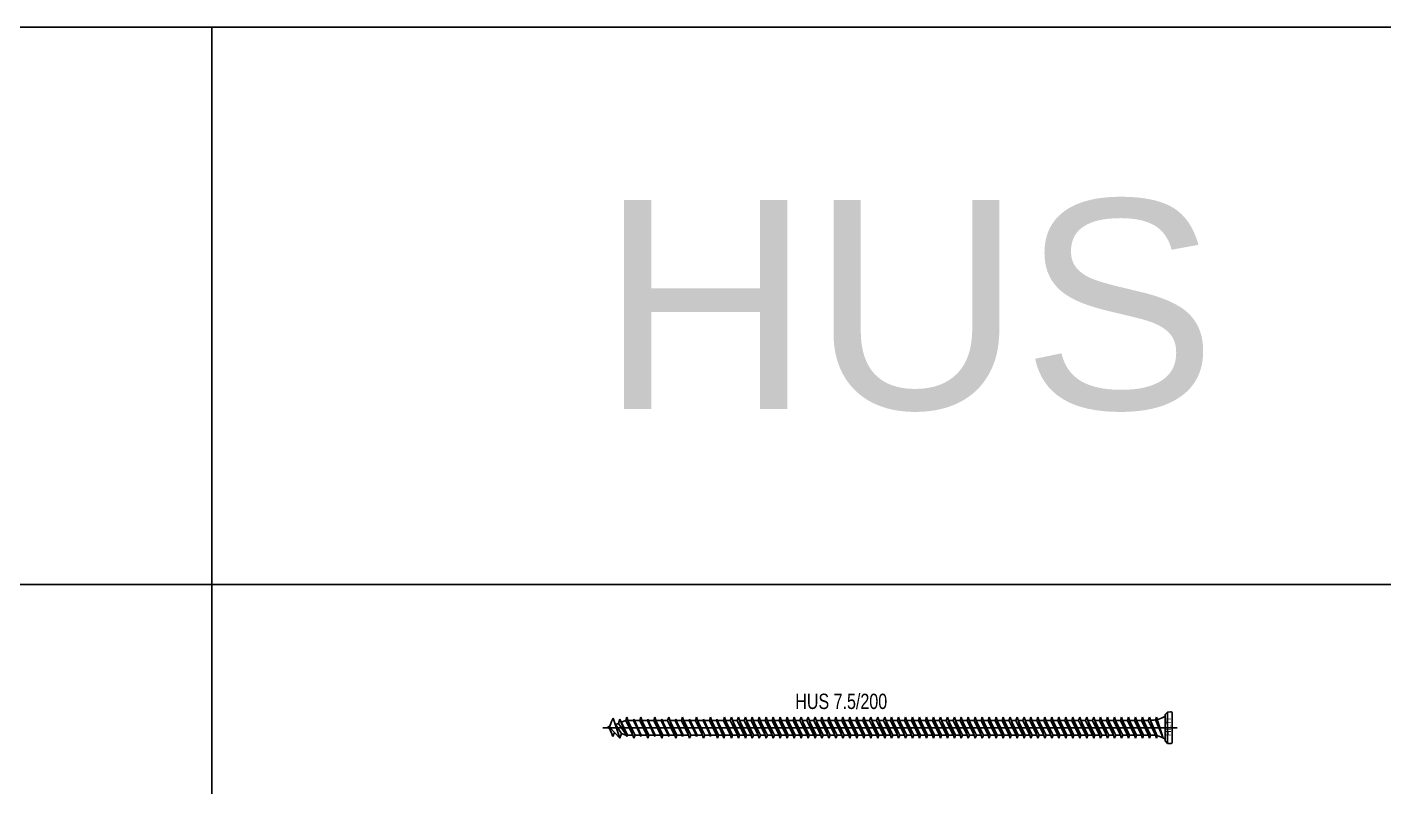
# Model space of a CAD drawing. Header units: millimetres. Extents: x 296 to 4896, y 152 to 3333.
# Drawn here: x 1429.5 to 1916.4, y 3060.7 to 3333.3 of the extents above; entities that cross this region are included whole.
import ezdxf

# ---------------------------------------------------------------- set-up
doc = ezdxf.new("R2010")
doc.units = ezdxf.units.MM
doc.linetypes.add('DASHED', pattern=[0.25, 0.15625, -0.09375])
for name, color, linetype in [('1', 1, 'DASHED'), ('2', 3, 'Continuous'), ('3', 4, 'Continuous')]:
    doc.layers.add(name, color=color, linetype=linetype)
doc.styles.get("Standard").update_dxf_attribs({"font": 'arial.ttf'})

# ---------------------------------------------------------------- blocks, each defined once
blk = doc.blocks.new('HUS 7.5-200')
at = {"layer": '1'}
blk.add_line((1.8, 0), (-204.24, 0), dxfattribs=at)
at = {"layer": '2'}
for p, q in [((-1.64, 5.61), (-2.5, 4.75)), ((-0.54, 5.7), (-1.64, 5.61)), ((-1.64, -5.61), (-1.64, 5.61)), ((0, -5.2), (0, 5.2)), ((-202.15, 0.61), (-202.5, 0)), ((-202.14, 0.15), (-202.5, 0)), ((-201.96, -0.22), (-202.5, 0)), ((-202.26, 0.41), (-200.94, -2.39)), ((-200.65, -3.1), (-202.15, 0.61)), ((-201.93, 0.24), (-201.99, 0.21)), ((-201.19, 2.26), (-201.93, 0.24)), ((-201.93, 0.24), (-198.15, -3.75)), ((-200.54, 3.4), (-201.19, 2.26)), ((-198.15, -3.75), (-200.54, 3.4)), ((-198.71, 1.57), (-199.78, 1.13)), ((-197.54, -2.06), (-199.78, 1.13)), ((-198.15, 3.1), (-198.71, 1.57)), ((-198.71, 1.57), (-195.83, -2.65)), ((-195.65, -3.1), (-198.15, 3.1)), ((-195.49, -2.65), (-197.87, 2.39)), ((-196.1, 2.65), (-197.68, 2)), ((-196.05, 2.65), (-196.1, 2.65)), ((-195.65, 3.75), (-196.05, 2.65)), ((-193.52, -2.65), (-196.05, 2.65)), ((-193.15, -3.75), (-195.65, 3.75)), ((-192.75, -2.65), (-195.29, 2.65)), ((-193.32, 2.65), (-195.29, 2.65)), ((-193.15, 3.1), (-193.32, 2.65)), ((-193.32, 2.65), (-190.94, -2.39)), ((-190.65, -3.1), (-193.15, 3.1)), ((-191.05, 2.65), (-192.97, 2.65)), ((-190.49, -2.65), (-192.87, 2.39)), ((-190.65, 3.75), (-191.05, 2.65)), ((-188.52, -2.65), (-191.05, 2.65)), ((-188.15, -3.75), (-190.65, 3.75)), ((-187.75, -2.65), (-190.29, 2.65)), ((-188.32, 2.65), (-190.29, 2.65)), ((-188.15, 3.1), (-188.32, 2.65)), ((-188.32, 2.65), (-185.94, -2.39)), ((-185.65, -3.1), (-188.15, 3.1)), ((-186.05, 2.65), (-187.97, 2.65)), ((-185.49, -2.65), (-187.87, 2.39)), ((-185.65, 3.75), (-186.05, 2.65)), ((-183.52, -2.65), (-186.05, 2.65)), ((-183.15, -3.75), (-185.65, 3.75)), ((-183.32, 2.65), (-185.29, 2.65)), ((-182.75, -2.65), (-185.29, 2.65)), ((-183.15, 3.1), (-183.32, 2.65)), ((-183.32, 2.65), (-180.94, -2.39)), ((-180.65, -3.1), (-183.15, 3.1)), ((-181.05, 2.65), (-182.97, 2.65)), ((-180.49, -2.65), (-182.87, 2.39)), ((-180.65, 3.75), (-181.05, 2.65)), ((-180.65, 3.75), (-181.05, 2.65)), ((-178.52, -2.65), (-181.05, 2.65)), ((-178.52, -2.65), (-181.05, 2.65)), ((-178.15, -3.75), (-180.65, 3.75)), ((-178.15, -3.75), (-180.65, 3.75)), ((-177.75, -2.65), (-180.29, 2.65)), ((-177.75, -2.65), (-180.29, 2.65)), ((-178.32, 2.65), (-180.29, 2.65)), ((-178.15, 3.1), (-178.32, 2.65)), ((-178.32, 2.65), (-175.94, -2.39)), ((-175.65, -3.1), (-178.15, 3.1)), ((-176.05, 2.65), (-177.97, 2.65)), ((-175.49, -2.65), (-177.87, 2.39)), ((-175.65, 3.75), (-176.05, 2.65)), ((-173.52, -2.65), (-176.05, 2.65)), ((-173.15, -3.75), (-175.65, 3.75)), ((-172.75, -2.65), (-175.29, 2.65)), ((-173.32, 2.65), (-175.29, 2.65)), ((-173.15, 3.1), (-173.32, 2.65)), ((-173.32, 2.65), (-170.94, -2.39)), ((-170.65, -3.1), (-173.15, 3.1)), ((-171.05, 2.65), (-172.97, 2.65)), ((-170.49, -2.65), (-172.87, 2.39)), ((-170.65, 3.75), (-171.05, 2.65)), ((-168.52, -2.65), (-171.05, 2.65)), ((-168.15, -3.75), (-170.65, 3.75)), ((-167.75, -2.65), (-170.29, 2.65)), ((-168.32, 2.65), (-170.29, 2.65)), ((-168.15, 3.1), (-168.32, 2.65)), ((-168.32, 2.65), (-165.94, -2.39)), ((-165.65, -3.1), (-168.15, 3.1)), ((-166.05, 2.65), (-167.97, 2.65)), ((-165.49, -2.65), (-167.87, 2.39)), ((-165.65, 3.75), (-166.05, 2.65)), ((-163.52, -2.65), (-166.05, 2.65)), ((-163.15, -3.75), (-165.65, 3.75)), ((-162.75, -2.65), (-165.29, 2.65)), ((-163.55, 2.65), (-165.29, 2.65)), ((-163.39, 3.1), (-163.55, 2.65)), ((-163.55, 2.65), (-161.48, -2.14)), ((-160.89, -3.75), (-163.39, 3.1)), ((-161.05, 2.65), (-163.22, 2.65)), ((-160.49, -2.65), (-163.21, 2.65)), ((-160.65, 3.75), (-161.05, 2.65)), ((-158.52, -2.65), (-161.05, 2.65)), ((-158.15, -3.75), (-160.65, 3.75)), ((-157.75, -2.65), (-160.29, 2.65)), ((-158.55, 2.65), (-160.29, 2.65)), ((-158.15, 3.75), (-158.55, 2.65)), ((-156.02, -2.65), (-158.55, 2.65)), ((-155.65, -3.75), (-158.15, 3.75)), ((-155.25, -2.65), (-157.79, 2.65)), ((-156.05, 2.65), (-157.79, 2.65)), ((-155.65, 3.75), (-156.05, 2.65)), ((-153.52, -2.65), (-156.05, 2.65)), ((-153.15, -3.75), (-155.65, 3.75)), ((-152.75, -2.65), (-155.29, 2.65)), ((-153.55, 2.65), (-155.29, 2.65)), ((-153.15, 3.75), (-153.55, 2.65)), ((-151.02, -2.65), (-153.55, 2.65)), ((-150.65, -3.75), (-153.15, 3.75)), ((-150.25, -2.65), (-152.79, 2.65)), ((-151.05, 2.65), (-152.79, 2.65)), ((-150.65, 3.75), (-151.05, 2.65)), ((-148.52, -2.65), (-151.05, 2.65)), ((-148.15, -3.75), (-150.65, 3.75)), ((-147.75, -2.65), (-150.29, 2.65)), ((-148.55, 2.65), (-150.29, 2.65)), ((-148.15, 3.75), (-148.55, 2.65)), ((-146.02, -2.65), (-148.55, 2.65)), ((-145.65, -3.75), (-148.15, 3.75)), ((-145.25, -2.65), (-147.79, 2.65)), ((-146.05, 2.65), (-147.79, 2.65)), ((-145.65, 3.75), (-146.05, 2.65)), ((-143.52, -2.65), (-146.05, 2.65)), ((-143.15, -3.75), (-145.65, 3.75)), ((-142.75, -2.65), (-145.29, 2.65)), ((-143.55, 2.65), (-145.29, 2.65)), ((-143.15, 3.75), (-143.55, 2.65)), ((-141.02, -2.65), (-143.55, 2.65)), ((-140.65, -3.75), (-143.15, 3.75)), ((-140.25, -2.65), (-142.79, 2.65)), ((-141.05, 2.65), (-142.79, 2.65)), ((-140.65, 3.75), (-141.05, 2.65)), ((-138.52, -2.65), (-141.05, 2.65)), ((-138.15, -3.75), (-140.65, 3.75)), ((-137.75, -2.65), (-140.29, 2.65)), ((-138.55, 2.65), (-140.29, 2.65)), ((-138.15, 3.75), (-138.55, 2.65)), ((-136.02, -2.65), (-138.55, 2.65)), ((-135.65, -3.75), (-138.15, 3.75)), ((-135.25, -2.65), (-137.79, 2.65)), ((-136.05, 2.65), (-137.79, 2.65)), ((-135.65, 3.75), (-136.05, 2.65)), ((-133.52, -2.65), (-136.05, 2.65)), ((-133.15, -3.75), (-135.65, 3.75)), ((-132.75, -2.65), (-135.29, 2.65)), ((-133.55, 2.65), (-135.29, 2.65)), ((-133.15, 3.75), (-133.55, 2.65)), ((-131.02, -2.65), (-133.55, 2.65)), ((-130.65, -3.75), (-133.15, 3.75)), ((-130.25, -2.65), (-132.79, 2.65)), ((-131.05, 2.65), (-132.79, 2.65)), ((-130.65, 3.75), (-131.05, 2.65)), ((-128.52, -2.65), (-131.05, 2.65)), ((-128.15, -3.75), (-130.65, 3.75)), ((-127.75, -2.65), (-130.29, 2.65)), ((-128.55, 2.65), (-130.29, 2.65)), ((-128.15, 3.75), (-128.55, 2.65)), ((-126.02, -2.65), (-128.55, 2.65)), ((-125.65, -3.75), (-128.15, 3.75)), ((-125.25, -2.65), (-127.79, 2.65)), ((-126.05, 2.65), (-127.79, 2.65)), ((-125.65, 3.75), (-126.05, 2.65)), ((-123.52, -2.65), (-126.05, 2.65)), ((-123.15, -3.75), (-125.65, 3.75)), ((-122.75, -2.65), (-125.29, 2.65)), ((-123.55, 2.65), (-125.29, 2.65)), ((-123.15, 3.75), (-123.55, 2.65)), ((-121.02, -2.65), (-123.55, 2.65)), ((-120.65, -3.75), (-123.15, 3.75)), ((-120.25, -2.65), (-122.79, 2.65)), ((-121.05, 2.65), (-122.79, 2.65)), ((-120.65, 3.75), (-121.05, 2.65)), ((-118.52, -2.65), (-121.05, 2.65)), ((-118.15, -3.75), (-120.65, 3.75)), ((-117.75, -2.65), (-120.29, 2.65)), ((-118.55, 2.65), (-120.29, 2.65)), ((-118.15, 3.75), (-118.55, 2.65)), ((-116.02, -2.65), (-118.55, 2.65)), ((-115.65, -3.75), (-118.15, 3.75)), ((-115.25, -2.65), (-117.79, 2.65)), ((-116.05, 2.65), (-117.79, 2.65)), ((-115.65, 3.75), (-116.05, 2.65)), ((-113.52, -2.65), (-116.05, 2.65)), ((-113.15, -3.75), (-115.65, 3.75)), ((-112.75, -2.65), (-115.29, 2.65)), ((-113.55, 2.65), (-115.29, 2.65)), ((-113.15, 3.75), (-113.55, 2.65)), ((-111.02, -2.65), (-113.55, 2.65)), ((-110.65, -3.75), (-113.15, 3.75)), ((-110.25, -2.65), (-112.79, 2.65)), ((-12.79, 2.65), (-11.05, 2.65)), ((-10.65, 3.75), (-11.05, 2.65)), ((-8.52, -2.65), (-11.05, 2.65)), ((-8.15, -3.75), (-10.65, 3.75)), ((-8.55, 2.65), (-10.29, 2.65)), ((-7.75, -2.65), (-10.29, 2.65)), ((-8.15, 3.75), (-8.55, 2.65)), ((-6.02, -2.65), (-8.55, 2.65)), ((-5.65, -3.75), (-8.15, 3.75)), ((-7.79, 2.65), (-5.35, -2.91)), ((-5.65, 3.75), (-6, 2.78)), ((-6, 2.78), (-3.17, -3.69)), ((-3.17, -3.69), (-5.65, 3.75)), ((-2.5, 4.75), (-2.5, -4.75)), ((-200.13, -1.66), (-200.65, -3.1)), ((-197.54, -2.06), (-198.15, -3.75)), ((-196.1, -2.65), (-197.54, -2.06)), ((-195.83, -2.65), (-196.1, -2.65)), ((-195.49, -2.65), (-195.65, -3.1)), ((-193.52, -2.65), (-195.49, -2.65)), ((-192.75, -2.65), (-193.15, -3.75)), ((-190.82, -2.65), (-192.75, -2.65)), ((-190.49, -2.65), (-190.65, -3.1)), ((-188.52, -2.65), (-190.49, -2.65)), ((-187.75, -2.65), (-188.15, -3.75)), ((-185.82, -2.65), (-187.75, -2.65)), ((-185.49, -2.65), (-185.65, -3.1)), ((-183.52, -2.65), (-185.49, -2.65)), ((-182.75, -2.65), (-183.15, -3.75)), ((-180.83, -2.65), (-182.75, -2.65)), ((-180.49, -2.65), (-180.65, -3.1)), ((-178.52, -2.65), (-180.49, -2.65)), ((-177.75, -2.65), (-178.15, -3.75)), ((-177.75, -2.65), (-178.15, -3.75)), ((-175.83, -2.65), (-177.75, -2.65)), ((-175.49, -2.65), (-175.65, -3.1)), ((-173.52, -2.65), (-175.49, -2.65)), ((-172.75, -2.65), (-173.15, -3.75)), ((-170.83, -2.65), (-172.75, -2.65)), ((-170.49, -2.65), (-170.65, -3.1)), ((-168.52, -2.65), (-170.49, -2.65)), ((-167.75, -2.65), (-168.15, -3.75)), ((-165.83, -2.65), (-167.75, -2.65)), ((-165.49, -2.65), (-165.65, -3.1)), ((-163.52, -2.65), (-165.49, -2.65)), ((-162.75, -2.65), (-163.15, -3.75)), ((-161.29, -2.65), (-162.75, -2.65)), ((-160.49, -2.65), (-160.89, -3.75)), ((-158.52, -2.65), (-160.49, -2.65)), ((-157.75, -2.65), (-158.15, -3.75)), ((-156.02, -2.65), (-157.75, -2.65)), ((-155.25, -2.65), (-155.65, -3.75)), ((-153.52, -2.65), (-155.25, -2.65)), ((-152.75, -2.65), (-153.15, -3.75)), ((-151.02, -2.65), (-152.75, -2.65)), ((-150.25, -2.65), (-150.65, -3.75)), ((-148.52, -2.65), (-150.25, -2.65)), ((-147.75, -2.65), (-148.15, -3.75)), ((-146.02, -2.65), (-147.75, -2.65)), ((-145.25, -2.65), (-145.65, -3.75)), ((-143.52, -2.65), (-145.25, -2.65)), ((-142.75, -2.65), (-143.15, -3.75)), ((-141.02, -2.65), (-142.75, -2.65)), ((-140.25, -2.65), (-140.65, -3.75)), ((-138.52, -2.65), (-140.25, -2.65)), ((-137.75, -2.65), (-138.15, -3.75)), ((-136.02, -2.65), (-137.75, -2.65)), ((-135.25, -2.65), (-135.65, -3.75)), ((-133.52, -2.65), (-135.25, -2.65)), ((-132.75, -2.65), (-133.15, -3.75)), ((-131.02, -2.65), (-132.75, -2.65)), ((-130.25, -2.65), (-130.65, -3.75)), ((-128.52, -2.65), (-130.25, -2.65)), ((-127.75, -2.65), (-128.15, -3.75)), ((-126.02, -2.65), (-127.75, -2.65)), ((-125.25, -2.65), (-125.65, -3.75)), ((-123.52, -2.65), (-125.25, -2.65)), ((-122.75, -2.65), (-123.15, -3.75)), ((-121.02, -2.65), (-122.75, -2.65)), ((-120.25, -2.65), (-120.65, -3.75)), ((-118.52, -2.65), (-120.25, -2.65)), ((-117.75, -2.65), (-118.15, -3.75)), ((-116.02, -2.65), (-117.75, -2.65)), ((-115.25, -2.65), (-115.65, -3.75)), ((-113.52, -2.65), (-115.25, -2.65)), ((-112.75, -2.65), (-113.15, -3.75)), ((-111.02, -2.65), (-112.75, -2.65)), ((-110.25, -2.65), (-110.65, -3.75)), ((-10.25, -2.65), (-8.52, -2.65)), ((-7.75, -2.65), (-8.15, -3.75)), ((-5.35, -2.91), (-5.65, -3.75)), ((-1.64, -5.61), (-2.5, -4.75)), ((-0.54, -5.7), (-1.64, -5.61))]:
    blk.add_line(p, q, dxfattribs=at)
for centre, radius, start, end in [((-0.5, 5.2), 0.5, 0, 95), ((-7.62, 12.65), 10, 269.0428, 279.2887), ((-7.62, 12.65), 10, 282.9916, 297.2521), ((-3.5, 4.65), 1, 297.387, 0.1192), ((-7.62, -12.65), 10, 80.5289, 90.7633), ((-7.62, -12.65), 10, 62.7479, 76.8682), ((-3.5, -4.65), 1, 359.8807, 62.6128), ((-0.5, -5.2), 0.5, 265, 0)]:
    blk.add_arc(centre, radius, start, end, dxfattribs=at)
at = {"layer": '3', "color": 3}
for p, q in [((-111.05, 2.65), (-112.79, 2.65)), ((-110.65, 3.75), (-111.05, 2.65)), ((-108.52, -2.65), (-111.05, 2.65)), ((-108.15, -3.75), (-110.65, 3.75)), ((-108.55, 2.65), (-110.29, 2.65)), ((-107.75, -2.65), (-110.29, 2.65)), ((-108.15, 3.75), (-108.55, 2.65)), ((-106.02, -2.65), (-108.55, 2.65)), ((-105.65, -3.75), (-108.15, 3.75)), ((-106.05, 2.65), (-107.79, 2.65)), ((-105.25, -2.65), (-107.79, 2.65)), ((-105.65, 3.75), (-106.05, 2.65)), ((-103.52, -2.65), (-106.05, 2.65)), ((-103.15, -3.75), (-105.65, 3.75)), ((-103.55, 2.65), (-105.29, 2.65)), ((-102.75, -2.65), (-105.29, 2.65)), ((-103.15, 3.75), (-103.55, 2.65)), ((-101.02, -2.65), (-103.55, 2.65)), ((-100.65, -3.75), (-103.15, 3.75)), ((-101.05, 2.65), (-102.79, 2.65)), ((-100.25, -2.65), (-102.79, 2.65)), ((-100.65, 3.75), (-101.05, 2.65)), ((-98.52, -2.65), (-101.05, 2.65)), ((-98.15, -3.75), (-100.65, 3.75)), ((-98.55, 2.65), (-100.29, 2.65)), ((-97.75, -2.65), (-100.29, 2.65)), ((-98.15, 3.75), (-98.55, 2.65)), ((-96.02, -2.65), (-98.55, 2.65)), ((-95.65, -3.75), (-98.15, 3.75)), ((-96.05, 2.65), (-97.79, 2.65)), ((-95.25, -2.65), (-97.79, 2.65)), ((-95.65, 3.75), (-96.05, 2.65)), ((-93.52, -2.65), (-96.05, 2.65)), ((-93.15, -3.75), (-95.65, 3.75)), ((-92.75, -2.65), (-95.29, 2.65)), ((-93.55, 2.65), (-95.29, 2.65)), ((-93.15, 3.75), (-93.55, 2.65)), ((-91.02, -2.65), (-93.55, 2.65)), ((-90.65, -3.75), (-93.15, 3.75)), ((-90.25, -2.65), (-92.79, 2.65)), ((-91.05, 2.65), (-92.79, 2.65)), ((-90.65, 3.75), (-91.05, 2.65)), ((-88.52, -2.65), (-91.05, 2.65)), ((-88.15, -3.75), (-90.65, 3.75)), ((-87.75, -2.65), (-90.29, 2.65)), ((-88.55, 2.65), (-90.29, 2.65)), ((-88.15, 3.75), (-88.55, 2.65)), ((-86.02, -2.65), (-88.55, 2.65)), ((-85.65, -3.75), (-88.15, 3.75)), ((-85.25, -2.65), (-87.79, 2.65)), ((-86.05, 2.65), (-87.79, 2.65)), ((-85.65, 3.75), (-86.05, 2.65)), ((-83.52, -2.65), (-86.05, 2.65)), ((-83.15, -3.75), (-85.65, 3.75)), ((-82.75, -2.65), (-85.29, 2.65)), ((-83.55, 2.65), (-85.29, 2.65)), ((-83.15, 3.75), (-83.55, 2.65)), ((-81.02, -2.65), (-83.55, 2.65)), ((-80.65, -3.75), (-83.15, 3.75)), ((-80.25, -2.65), (-82.79, 2.65)), ((-81.05, 2.65), (-82.79, 2.65)), ((-80.65, 3.75), (-81.05, 2.65)), ((-78.52, -2.65), (-81.05, 2.65)), ((-78.15, -3.75), (-80.65, 3.75)), ((-78.55, 2.65), (-80.29, 2.65)), ((-77.75, -2.65), (-80.29, 2.65)), ((-78.15, 3.75), (-78.55, 2.65)), ((-76.02, -2.65), (-78.55, 2.65)), ((-75.65, -3.75), (-78.15, 3.75)), ((-76.05, 2.65), (-77.79, 2.65)), ((-75.25, -2.65), (-77.79, 2.65)), ((-75.65, 3.75), (-76.05, 2.65)), ((-73.52, -2.65), (-76.05, 2.65)), ((-73.15, -3.75), (-75.65, 3.75)), ((-73.55, 2.65), (-75.29, 2.65)), ((-72.75, -2.65), (-75.29, 2.65)), ((-73.15, 3.75), (-73.55, 2.65)), ((-71.02, -2.65), (-73.55, 2.65)), ((-70.65, -3.75), (-73.15, 3.75)), ((-71.05, 2.65), (-72.79, 2.65)), ((-70.25, -2.65), (-72.79, 2.65)), ((-70.65, 3.75), (-71.05, 2.65)), ((-68.52, -2.65), (-71.05, 2.65)), ((-68.15, -3.75), (-70.65, 3.75)), ((-68.55, 2.65), (-70.29, 2.65)), ((-67.75, -2.65), (-70.29, 2.65)), ((-68.15, 3.75), (-68.55, 2.65)), ((-66.02, -2.65), (-68.55, 2.65)), ((-65.65, -3.75), (-68.15, 3.75)), ((-66.05, 2.65), (-67.79, 2.65)), ((-65.25, -2.65), (-67.79, 2.65)), ((-65.65, 3.75), (-66.05, 2.65)), ((-63.52, -2.65), (-66.05, 2.65)), ((-63.15, -3.75), (-65.65, 3.75)), ((-63.55, 2.65), (-65.29, 2.65)), ((-62.75, -2.65), (-65.29, 2.65)), ((-63.15, 3.75), (-63.55, 2.65)), ((-61.02, -2.65), (-63.55, 2.65)), ((-60.65, -3.75), (-63.15, 3.75)), ((-61.05, 2.65), (-62.79, 2.65)), ((-60.25, -2.65), (-62.79, 2.65)), ((-60.65, 3.75), (-61.05, 2.65)), ((-58.52, -2.65), (-61.05, 2.65)), ((-58.15, -3.75), (-60.65, 3.75)), ((-57.75, -2.65), (-60.29, 2.65)), ((-58.55, 2.65), (-60.29, 2.65)), ((-58.15, 3.75), (-58.55, 2.65)), ((-56.02, -2.65), (-58.55, 2.65)), ((-55.65, -3.75), (-58.15, 3.75)), ((-55.25, -2.65), (-57.79, 2.65)), ((-56.05, 2.65), (-57.79, 2.65)), ((-55.65, 3.75), (-56.05, 2.65)), ((-53.52, -2.65), (-56.05, 2.65)), ((-53.15, -3.75), (-55.65, 3.75)), ((-53.55, 2.65), (-55.29, 2.65)), ((-52.75, -2.65), (-55.29, 2.65)), ((-53.15, 3.75), (-53.55, 2.65)), ((-51.02, -2.65), (-53.55, 2.65)), ((-50.65, -3.75), (-53.15, 3.75)), ((-50.25, -2.65), (-52.79, 2.65)), ((-51.05, 2.65), (-52.79, 2.65)), ((-50.65, 3.75), (-51.05, 2.65)), ((-48.52, -2.65), (-51.05, 2.65)), ((-48.15, -3.75), (-50.65, 3.75)), ((-47.75, -2.65), (-50.29, 2.65)), ((-48.55, 2.65), (-50.29, 2.65)), ((-48.15, 3.75), (-48.55, 2.65)), ((-46.02, -2.65), (-48.55, 2.65)), ((-45.65, -3.75), (-48.15, 3.75)), ((-45.25, -2.65), (-47.79, 2.65)), ((-46.05, 2.65), (-47.79, 2.65)), ((-45.65, 3.75), (-46.05, 2.65)), ((-43.52, -2.65), (-46.05, 2.65)), ((-43.15, -3.75), (-45.65, 3.75)), ((-42.75, -2.65), (-45.29, 2.65)), ((-43.55, 2.65), (-45.29, 2.65)), ((-43.15, 3.75), (-43.55, 2.65)), ((-41.02, -2.65), (-43.55, 2.65)), ((-40.65, -3.75), (-43.15, 3.75)), ((-40.25, -2.65), (-42.79, 2.65)), ((-41.05, 2.65), (-42.79, 2.65)), ((-40.65, 3.75), (-41.05, 2.65)), ((-38.52, -2.65), (-41.05, 2.65)), ((-38.15, -3.75), (-40.65, 3.75)), ((-37.75, -2.65), (-40.29, 2.65)), ((-38.55, 2.65), (-40.29, 2.65)), ((-38.15, 3.75), (-38.55, 2.65)), ((-36.02, -2.65), (-38.55, 2.65)), ((-35.65, -3.75), (-38.15, 3.75)), ((-35.25, -2.65), (-37.79, 2.65)), ((-36.05, 2.65), (-37.79, 2.65)), ((-35.65, 3.75), (-36.05, 2.65)), ((-33.52, -2.65), (-36.05, 2.65)), ((-33.15, -3.75), (-35.65, 3.75)), ((-32.75, -2.65), (-35.29, 2.65)), ((-33.55, 2.65), (-35.29, 2.65)), ((-33.15, 3.75), (-33.55, 2.65)), ((-31.02, -2.65), (-33.55, 2.65)), ((-30.65, -3.75), (-33.15, 3.75)), ((-30.25, -2.65), (-32.79, 2.65)), ((-31.05, 2.65), (-32.79, 2.65)), ((-30.65, 3.75), (-31.05, 2.65)), ((-28.52, -2.65), (-31.05, 2.65)), ((-28.15, -3.75), (-30.65, 3.75)), ((-27.75, -2.65), (-30.29, 2.65)), ((-28.55, 2.65), (-30.29, 2.65)), ((-28.15, 3.75), (-28.55, 2.65)), ((-26.02, -2.65), (-28.55, 2.65)), ((-25.65, -3.75), (-28.15, 3.75)), ((-25.25, -2.65), (-27.79, 2.65)), ((-26.05, 2.65), (-27.79, 2.65)), ((-25.65, 3.75), (-26.05, 2.65)), ((-23.52, -2.65), (-26.05, 2.65)), ((-23.15, -3.75), (-25.65, 3.75)), ((-22.75, -2.65), (-25.29, 2.65)), ((-23.55, 2.65), (-25.29, 2.65)), ((-23.15, 3.75), (-23.55, 2.65)), ((-21.02, -2.65), (-23.55, 2.65)), ((-20.65, -3.75), (-23.15, 3.75)), ((-20.25, -2.65), (-22.79, 2.65)), ((-21.05, 2.65), (-22.79, 2.65)), ((-20.65, 3.75), (-21.05, 2.65)), ((-18.52, -2.65), (-21.05, 2.65)), ((-18.15, -3.75), (-20.65, 3.75)), ((-17.75, -2.65), (-20.29, 2.65)), ((-18.55, 2.65), (-20.29, 2.65)), ((-18.15, 3.75), (-18.55, 2.65)), ((-16.02, -2.65), (-18.55, 2.65)), ((-15.65, -3.75), (-18.15, 3.75)), ((-15.25, -2.65), (-17.79, 2.65)), ((-16.05, 2.65), (-17.79, 2.65)), ((-15.65, 3.75), (-16.05, 2.65)), ((-13.52, -2.65), (-16.05, 2.65)), ((-13.15, -3.75), (-15.65, 3.75)), ((-12.75, -2.65), (-15.29, 2.65)), ((-13.55, 2.65), (-15.29, 2.65)), ((-13.15, 3.75), (-13.55, 2.65)), ((-11.02, -2.65), (-13.55, 2.65)), ((-10.65, -3.75), (-13.15, 3.75)), ((-10.25, -2.65), (-12.79, 2.65)), ((-108.52, -2.65), (-110.25, -2.65)), ((-107.75, -2.65), (-108.15, -3.75)), ((-106.02, -2.65), (-107.75, -2.65)), ((-105.25, -2.65), (-105.65, -3.75)), ((-103.52, -2.65), (-105.25, -2.65)), ((-102.75, -2.65), (-103.15, -3.75)), ((-101.02, -2.65), (-102.75, -2.65)), ((-100.25, -2.65), (-100.65, -3.75)), ((-98.52, -2.65), (-100.25, -2.65)), ((-97.75, -2.65), (-98.15, -3.75)), ((-96.02, -2.65), (-97.75, -2.65)), ((-95.25, -2.65), (-95.65, -3.75)), ((-93.52, -2.65), (-95.25, -2.65)), ((-92.75, -2.65), (-93.15, -3.75)), ((-91.02, -2.65), (-92.75, -2.65)), ((-90.25, -2.65), (-90.65, -3.75)), ((-88.52, -2.65), (-90.25, -2.65)), ((-87.75, -2.65), (-88.15, -3.75)), ((-86.02, -2.65), (-87.75, -2.65)), ((-85.25, -2.65), (-85.65, -3.75)), ((-83.52, -2.65), (-85.25, -2.65)), ((-82.75, -2.65), (-83.15, -3.75)), ((-81.02, -2.65), (-82.75, -2.65)), ((-80.25, -2.65), (-80.65, -3.75)), ((-78.52, -2.65), (-80.25, -2.65)), ((-77.75, -2.65), (-78.15, -3.75)), ((-76.02, -2.65), (-77.75, -2.65)), ((-75.25, -2.65), (-75.65, -3.75)), ((-73.52, -2.65), (-75.25, -2.65)), ((-72.75, -2.65), (-73.15, -3.75)), ((-71.02, -2.65), (-72.75, -2.65)), ((-70.25, -2.65), (-70.65, -3.75)), ((-68.52, -2.65), (-70.25, -2.65)), ((-67.75, -2.65), (-68.15, -3.75)), ((-66.02, -2.65), (-67.75, -2.65)), ((-65.25, -2.65), (-65.65, -3.75)), ((-63.52, -2.65), (-65.25, -2.65)), ((-62.75, -2.65), (-63.15, -3.75)), ((-61.02, -2.65), (-62.75, -2.65)), ((-60.25, -2.65), (-60.65, -3.75)), ((-58.52, -2.65), (-60.25, -2.65)), ((-57.75, -2.65), (-58.15, -3.75)), ((-56.02, -2.65), (-57.75, -2.65)), ((-55.25, -2.65), (-55.65, -3.75)), ((-53.52, -2.65), (-55.25, -2.65)), ((-52.75, -2.65), (-53.15, -3.75)), ((-51.02, -2.65), (-52.75, -2.65)), ((-50.25, -2.65), (-50.65, -3.75)), ((-48.52, -2.65), (-50.25, -2.65)), ((-47.75, -2.65), (-48.15, -3.75)), ((-46.02, -2.65), (-47.75, -2.65)), ((-45.25, -2.65), (-45.65, -3.75)), ((-43.52, -2.65), (-45.25, -2.65)), ((-42.75, -2.65), (-43.15, -3.75)), ((-41.02, -2.65), (-42.75, -2.65)), ((-40.25, -2.65), (-40.65, -3.75)), ((-38.52, -2.65), (-40.25, -2.65)), ((-37.75, -2.65), (-38.15, -3.75)), ((-36.02, -2.65), (-37.75, -2.65)), ((-35.25, -2.65), (-35.65, -3.75)), ((-33.52, -2.65), (-35.25, -2.65)), ((-32.75, -2.65), (-33.15, -3.75)), ((-31.02, -2.65), (-32.75, -2.65)), ((-30.25, -2.65), (-30.65, -3.75)), ((-28.52, -2.65), (-30.25, -2.65)), ((-27.75, -2.65), (-28.15, -3.75)), ((-26.02, -2.65), (-27.75, -2.65)), ((-25.25, -2.65), (-25.65, -3.75)), ((-23.52, -2.65), (-25.25, -2.65)), ((-22.75, -2.65), (-23.15, -3.75)), ((-21.02, -2.65), (-22.75, -2.65)), ((-20.25, -2.65), (-20.65, -3.75)), ((-18.52, -2.65), (-20.25, -2.65)), ((-17.75, -2.65), (-18.15, -3.75)), ((-16.02, -2.65), (-17.75, -2.65)), ((-15.25, -2.65), (-15.65, -3.75)), ((-13.52, -2.65), (-15.25, -2.65)), ((-12.75, -2.65), (-13.15, -3.75)), ((-11.02, -2.65), (-12.75, -2.65)), ((-10.25, -2.65), (-10.65, -3.75))]:
    blk.add_line(p, q, dxfattribs=at)
at = {"layer": '3', "color": 1, "width": 0.75}
blk.add_text('HILTI', height=2, rotation=90, dxfattribs=at).set_placement((-0.35, -2.91))

msp = doc.modelspace()

# ---------------------------------------------------------------- linework, layer by layer
at = {"color": 18, "true_color": 0x000000}
for points in [[(895.77, 3133.26), (1495.77, 3133.26), (1495.77, 3333.26), (895.77, 3333.26)], [(1495.77, 3133.26), (1937.05, 3133.26), (1937.05, 3333.26), (1495.77, 3333.26)], [(895.77, 2201.55), (1495.77, 2201.55), (1495.77, 3133.26), (895.77, 3133.26)], [(1495.77, 2201.55), (1937.05, 2201.55), (1937.05, 3133.26), (1495.77, 3133.26)]]:
    msp.add_lwpolyline(points, close=True, dxfattribs=at)

# ---------------------------------------------------------------- block references
msp.add_blockref('HUS 7.5-200', (1840.43, 3081.94))

# ---------------------------------------------------------------- texts
at = {"color": 18, "true_color": 0x000000, "insert": (1745.77, 3233.26), "char_height": 75, "width": 600, "attachment_point": 5}
msp.add_mtext('HUS', dxfattribs=at)
at = {"layer": '3', "width": 0.75}
msp.add_text('  HUS 7.5/200', height=5.5, dxfattribs=at).set_placement((1701.98, 3088.65))

doc.saveas('drawing.dxf')
